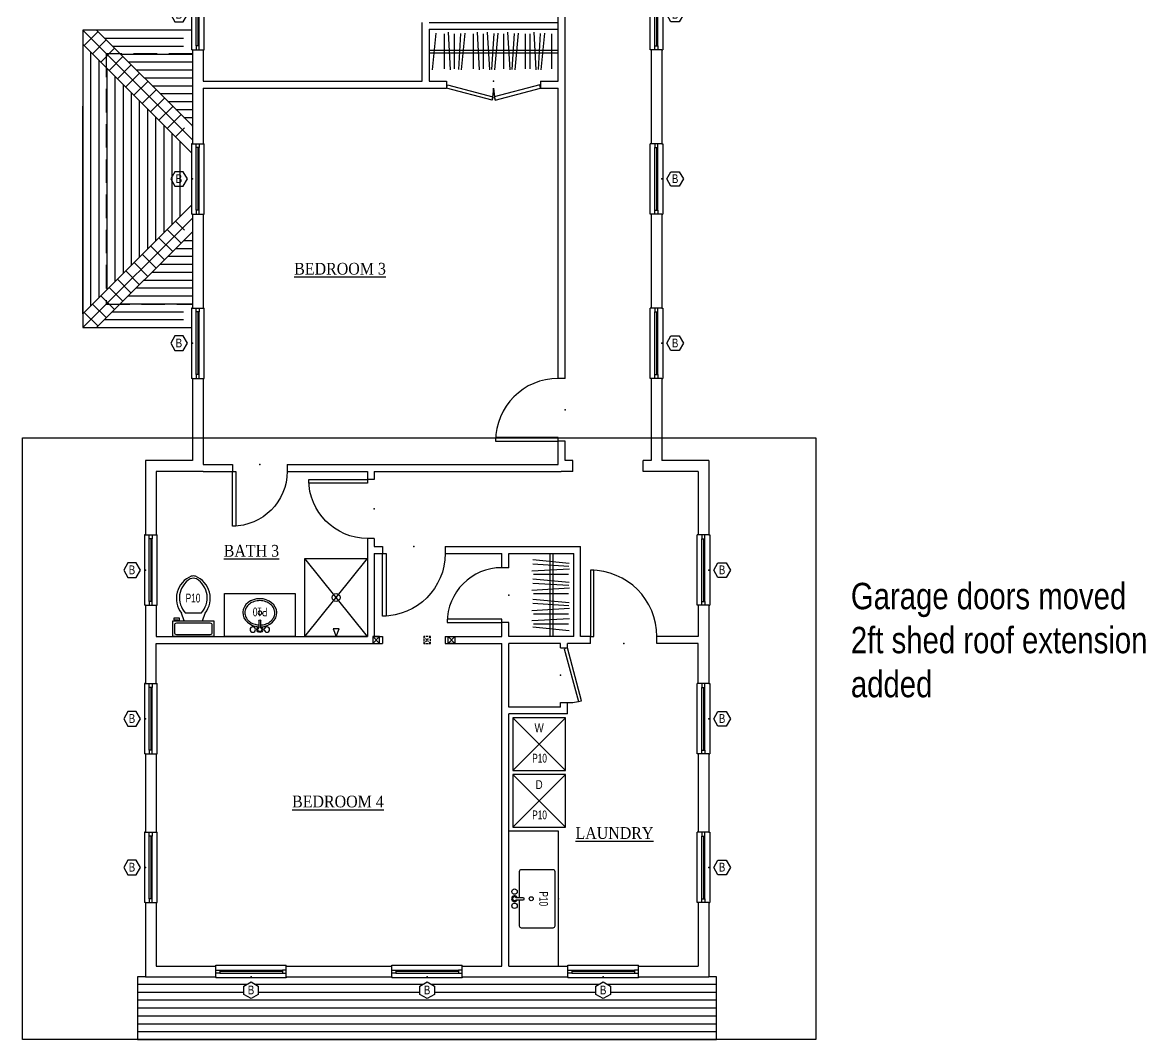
# Model space of a CAD drawing. Header units: inches. Extents: x 1902 to 78711, y -439399 to 11089.
# Drawn here: x 75946 to 76520, y -743 to -223 of the extents above; entities that cross this region are included whole.
import ezdxf
from ezdxf.enums import TextEntityAlignment as Align

# ---------------------------------------------------------------- set-up
doc = ezdxf.new("R2010")
doc.units = ezdxf.units.IN
doc.header["$LTSCALE"] = 48
doc.header["$MEASUREMENT"] = 0
doc.linetypes.add('HIDDEN', pattern=[0.375, 0.25, -0.125])
doc.linetypes.add('HIDDEN2', pattern=[0.1875, 0.125, -0.0625])
for name, color, linetype in [('1WHITE', 7, 'CONTINUOUS'), ('2MAGENTA', 6, 'CONTINUOUS'), ('3BLUE', 5, 'CONTINUOUS'), ('5GREEN', 3, 'CONTINUOUS'), ('6YELLOW', 2, 'CONTINUOUS'), ('8GREY', 8, 'CONTINUOUS'), ('A-CLOSETS', 7, 'CONTINUOUS'), ('A-DIMENSION', 3, 'CONTINUOUS'), ('A-DOOR', 5, 'CONTINUOUS'), ('A-FRAMING', 3, 'CONTINUOUS'), ('A-GLAZ', 7, 'CONTINUOUS'), ('A-GLAZ-ANNO', 3, 'CONTINUOUS'), ('A-PAVERS', 8, 'CONTINUOUS'), ('A-PLUMBING FIXTURES', 3, 'CONTINUOUS'), ('A-PLUMBING NOTES', 6, 'CONTINUOUS'), ('A-ROOM NAME', 3, 'CONTINUOUS'), ('A-TEXT', 6, 'CONTINUOUS'), ('A-WALLS BELOW', 7, 'CONTINUOUS')]:
    doc.layers.add(name, color=color, linetype=linetype)
doc.layers.get('A-DIMENSION').off()
doc.styles.add('QUARTER', font='stylu.ttf', dxfattribs={"width": 0.83, "height": 4.5})
doc.styles.add('QUARTER CONDENSED', font='stylu.ttf', dxfattribs={"width": 0.7, "height": 4.5})
doc.styles.get("Standard").update_dxf_attribs({"font": 'times.ttf', "height": 6})

# ---------------------------------------------------------------- blocks, each defined once
blk = doc.blocks.new('ROOM NAME')
at = {"layer": 'A-ROOM NAME', "ltscale": 0.25, "width": 0.9, "flags": 12}
blk.add_attdef('%%UROOM', text='', height=6, dxfattribs=at).set_placement((0.97, 1.17), align=Align.MIDDLE_CENTER)
at = {"layer": 'A-ROOM NAME', "ltscale": 0.25, "style": 'QUARTER', "width": 0.83, "flags": 8}
for tag, p in [('FLOORING', (0.99, -9.06)), ('HEIGHT', (0.19, -16.7))]:
    blk.add_attdef(tag, text='', height=4.5, dxfattribs=at).set_placement(p, align=Align.MIDDLE_CENTER)
blk = doc.blocks.new('DOOR_4-0cl')
at = {"layer": '5GREEN', "ltscale": 0.25}
for p, q in [((-24, 0), (-24, -3.5)), ((24, 0), (24, -3.5))]:
    blk.add_line(p, q, dxfattribs=at)
at = {"layer": 'A-DOOR'}
for points in [[(-0.82, -9.71), (-24, -3.5), (-23.55, -1.81), (-0.36, -8.02)], [(0.82, -9.71), (24, -3.5), (23.55, -1.81), (0.36, -8.02)]]:
    blk.add_lwpolyline(points, close=True, dxfattribs=at)
at = {"layer": 'A-DOOR', "color": 7}
for centre, start, end in [((-24, -3.5), 345, 0), ((24, -3.5), 180, 195)]:
    blk.add_arc(centre, 24, start, end, dxfattribs=at)
at = {"layer": 'A-DOOR', "color": 8, "ltscale": 0.25}
blk.add_point((0, 0), dxfattribs=at)
blk = doc.blocks.new('DOOR_2-8')
at = {"layer": '5GREEN', "ltscale": 0.25}
for p, q in [((-16, 0), (-16, -3.5)), ((16, 0), (16, -3.5))]:
    blk.add_line(p, q, dxfattribs=at)
at = {"layer": 'A-DOOR'}
blk.add_lwpolyline([(16, -35.5), (16, -3.5), (14.25, -3.5), (14.25, -35.5)], close=True, dxfattribs=at)
at = {"layer": 'A-DOOR', "color": 7}
blk.add_arc((16, -3.5), 32, 180, 270, dxfattribs=at)
at = {"layer": 'A-DOOR', "color": 8, "ltscale": 0.25}
blk.add_point((0, 0), dxfattribs=at)
blk = doc.blocks.new('PLUMBING- KITCHEN SINK 30inch')
at = {"layer": '1WHITE'}
for centre, radius in [((-0.01, -14.02), 1.02), ((-3.63, -22.56), 1.38), ((3.62, -22.56), 1.38)]:
    blk.add_circle(centre, radius, dxfattribs=at)
for radius, start, end in [(1.5, 109.6514, 70.3603), (1, 120.3431, 59.7554)]:
    blk.add_arc((0, -22.56), radius, start, end, dxfattribs=at)
at = {"layer": '1WHITE', "ltscale": 0.25}
blk.add_point((0, 0), dxfattribs=at)
at = {"layer": '2MAGENTA'}
for p, q in [((-0.51, -18.06), (-0.51, -21.69)), ((0.49, -21.69), (0.49, -18.06))]:
    blk.add_line(p, q, dxfattribs=at)
blk.add_lwpolyline([(-0.51, -20), (-14, -20, -0.414214), (-15, -19), (-15, -3, -0.414214), (-14, -2), (14, -2, -0.414214), (15, -3), (15, -19, -0.414214), (14, -20), (0.49, -20)], format="xyb", dxfattribs=at)
blk.add_arc((-0.01, -18.06), 0.5, 0, 180, dxfattribs=at)
at = {"layer": 'A-PLUMBING NOTES', "ltscale": 0.25, "style": 'QUARTER CONDENSED', "width": 0.7, "flags": 8}
blk.add_attdef('P?', text='', height=4.5, dxfattribs=at).set_placement((0.03, -7.68), align=Align.MIDDLE_CENTER)
blk = doc.blocks.new('PLUMBING- W_D 27_27')
at = {"layer": 'A-PLUMBING FIXTURES', "color": 7}
for p, q in [((-13.5, 0), (13.5, -27)), ((-13.5, -27), (13.5, 0))]:
    blk.add_line(p, q, dxfattribs=at)
at = {"layer": 'A-PLUMBING FIXTURES', "color": 6}
blk.add_lwpolyline([(-13.5, -27), (13.5, -27), (13.5, 0), (-13.5, 0)], close=True, dxfattribs=at)
at = {"layer": 'A-PLUMBING NOTES', "ltscale": 0.25, "style": 'QUARTER CONDENSED', "width": 0.7, "flags": 8}
blk.add_attdef('P?', text='', height=4.5, dxfattribs=at).set_placement((0.24, -20.64), align=Align.MIDDLE_CENTER)
at = {"layer": 'A-TEXT', "ltscale": 0.25, "style": 'QUARTER', "width": 0.83, "flags": 8}
blk.add_attdef('W/D', text='', height=4.5, dxfattribs=at).set_placement((0.01, -5.14), align=Align.MIDDLE_CENTER)
blk = doc.blocks.new('PLUMBING- TOILET plan')
at = {"layer": 'A-PLUMBING FIXTURES', "color": 6}
for p, q in [((-4.67, 8), (-6, 12)), ((4.67, 8), (6, 12))]:
    blk.add_line(p, q, dxfattribs=at)
at = {"layer": 'A-PLUMBING FIXTURES', "color": 7}
for p, q in [((4, 12), (-4, 12)), ((-7, 9.5), (-10, 9.5)), ((-10, 9.5), (-10, 8.5)), ((-10, 8.5), (-8, 8.5)), ((-8, 8.5), (-8, 8)), ((-7, 8), (-7, 9.5))]:
    blk.add_line(p, q, dxfattribs=at)
at = {"layer": 'A-PLUMBING FIXTURES', "color": 6}
blk.add_lwpolyline([(10.5, 8), (10.5, 0), (-10.5, 0), (-10.5, 8)], close=True, dxfattribs=at)
at = {"layer": 'A-PLUMBING FIXTURES', "color": 7, "ltscale": 0.25}
blk.add_lwpolyline([(-8.5, 7), (8.5, 7, -0.414214), (9.5, 6), (9.5, 2, -0.414214), (8.5, 1), (-8.5, 1, -0.414214), (-9.5, 2), (-9.5, 6, -0.414214)], format="xyb", close=True, dxfattribs=at)
at = {"layer": 'A-PLUMBING FIXTURES', "color": 6}
for centre, radius, start, end in [((3.52, 19.58), 12.17, 112.02857, 218.53089), ((0, 27), 4, 74.86053, 105.13947), ((-3.52, 19.58), 12.17, 321.46929, 67.97157)]:
    blk.add_arc(centre, radius, start, end, dxfattribs=at)
at = {"layer": 'A-PLUMBING FIXTURES', "color": 7}
for centre, radius, start, end in [((4.2, 19.82), 11.33, 121.05318, 223.63227), ((0, 25.88), 4, 65.73183, 114.26818), ((-4.2, 19.82), 11.33, 316.36791, 58.94699)]:
    blk.add_arc(centre, radius, start, end, dxfattribs=at)
at = {"layer": 'A-PLUMBING NOTES', "ltscale": 0.25, "style": 'QUARTER CONDENSED', "width": 0.7, "flags": 8}
blk.add_attdef('P?', text='', height=4.5, dxfattribs=at).set_placement((-0.15, 19.72), align=Align.MIDDLE_CENTER)
blk = doc.blocks.new('PLUMBING- SINK 36inch')
at = {"layer": 'A-PLUMBING FIXTURES', "color": 6}
for p, q in [((-0.5, 4.49), (-0.5, 8.13)), ((0.5, 8.13), (0.5, 4.49))]:
    blk.add_line(p, q, dxfattribs=at)
blk.add_lwpolyline([(-18, 0), (18, 0), (18, 22), (-18, 22)], close=True, dxfattribs=at)
blk.add_lwpolyline([(-0.5, 5.96, -0.061262), (-2.92, 6.41, -0.089562), (-5.35, 7.7, -0.104678), (-7.07, 9.77, -0.118622), (-7.66, 12.07, -0.118622), (-7.14, 14.39, -0.104678), (-5.48, 16.49, -0.089562), (-3.08, 17.86, -0.081185), (-0.08, 18.39, -0.081185), (2.93, 17.94, -0.089562), (5.36, 16.65, -0.104678), (7.08, 14.59, -0.118622), (7.67, 12.28, -0.118622), (7.15, 9.97, -0.104678), (5.49, 7.86, -0.089562), (3.09, 6.49, -0.077112), (0.5, 5.99, -0.062741)], format="xyb", dxfattribs=at)
at = {"layer": 'A-PLUMBING FIXTURES', "color": 7}
blk.add_circle((0, 12.16), 1.02, dxfattribs=at)
at = {"layer": 'A-PLUMBING FIXTURES', "color": 6}
for centre in [(-3.63, 3.63), (3.62, 3.63)]:
    blk.add_circle(centre, 1.38, dxfattribs=at)
for centre, radius, start, end in [((0, 8.13), 0.5, 360, 180), ((0, 3.63), 1, 120.2446, 59.6569)]:
    blk.add_arc(centre, radius, start, end, dxfattribs=at)
at = {"layer": 'A-PLUMBING FIXTURES', "color": 7}
blk.add_arc((0, 3.63), 1.5, 109.6397, 70.3486, dxfattribs=at)
at = {"layer": 'A-PLUMBING FIXTURES', "color": 7, "extrusion": (0, 0, -1)}
blk.add_ellipse((0, 12.21), major_axis=(-8.67, -0.07), ratio=0.828621, start_param=4.776993, end_param=10.94473, dxfattribs=at)
at = {"layer": 'A-PLUMBING NOTES', "ltscale": 0.25, "style": 'QUARTER CONDENSED', "width": 0.7, "flags": 8}
blk.add_attdef('P?', text='', height=4.5, dxfattribs=at).set_placement((-0.15, 12.72), align=Align.MIDDLE_CENTER)
blk = doc.blocks.new('DOOR_2-6')
at = {"layer": '5GREEN', "ltscale": 0.25}
for p, q in [((-15, 0), (-15, -3.5)), ((15, 0), (15, -3.5))]:
    blk.add_line(p, q, dxfattribs=at)
at = {"layer": 'A-DOOR'}
blk.add_lwpolyline([(15, -33.5), (15, -3.5), (13.25, -3.5), (13.25, -33.5)], close=True, dxfattribs=at)
at = {"layer": 'A-DOOR', "color": 7}
blk.add_arc((15, -3.5), 30, 180, 270, dxfattribs=at)
at = {"layer": 'A-DOOR', "color": 8, "ltscale": 0.25}
blk.add_point((0, 0), dxfattribs=at)
blk = doc.blocks.new('DOOR_2-4')
at = {"layer": '5GREEN', "ltscale": 0.25}
for p, q in [((-14, 0), (-14, -3.5)), ((14, 0), (14, -3.5))]:
    blk.add_line(p, q, dxfattribs=at)
at = {"layer": 'A-DOOR'}
blk.add_lwpolyline([(14, -31.5), (14, -3.5), (12.25, -3.5), (12.25, -31.5)], close=True, dxfattribs=at)
at = {"layer": 'A-DOOR', "color": 7}
blk.add_arc((14, -3.5), 28, 180, 270, dxfattribs=at)
at = {"layer": 'A-DOOR', "color": 8, "ltscale": 0.25}
blk.add_point((0, 0), dxfattribs=at)
blk = doc.blocks.new('DOOR_2-10')
at = {"layer": '5GREEN', "ltscale": 0.25}
for p, q in [((-17, 0), (-17, -3.5)), ((17, 0), (17, -3.5))]:
    blk.add_line(p, q, dxfattribs=at)
at = {"layer": 'A-DOOR'}
blk.add_lwpolyline([(17, -37.5), (17, -3.5), (15.25, -3.5), (15.25, -37.5)], close=True, dxfattribs=at)
at = {"layer": 'A-DOOR', "color": 7}
blk.add_arc((17, -3.5), 34, 180, 270, dxfattribs=at)
at = {"layer": 'A-DOOR', "color": 8, "ltscale": 0.25}
blk.add_point((0, 0), dxfattribs=at)
blk = doc.blocks.new('DOOR_2-4cl')
at = {"layer": '5GREEN', "ltscale": 0.25}
for p, q in [((-14, 0), (-14, -3.5)), ((14, 0), (14, -3.5))]:
    blk.add_line(p, q, dxfattribs=at)
at = {"layer": 'A-DOOR'}
blk.add_lwpolyline([(-13.05, -10.75), (14, -3.5), (13.55, -1.81), (-13.5, -9.06)], close=True, dxfattribs=at)
at = {"layer": 'A-DOOR', "color": 7}
blk.add_arc((14, -3.5), 28, 180, 195, dxfattribs=at)
at = {"layer": 'A-DOOR', "color": 8, "ltscale": 0.25}
blk.add_point((0, 0), dxfattribs=at)
blk = doc.blocks.new('WINDOW 3-0')
at = {"layer": '1WHITE', "ltscale": 0.25}
for p, q in [((-16, -2), (16, -2)), ((-16, -3.5), (16, -3.5))]:
    blk.add_line(p, q, dxfattribs=at)
at = {"layer": '6YELLOW'}
for p, q in [((-18, 0), (-18, -5.5)), ((18, 0), (18, -5.5))]:
    blk.add_line(p, q, dxfattribs=at)
at = {"layer": 'A-GLAZ', "color": 6}
for p, q in [((-18, 0), (-18, 0.5)), ((18, 0.5), (-18, 0.5)), ((18, 0), (18, 0.5)), ((-18, -5.5), (-18, -6)), ((18, -5.5), (18, -6)), ((-18, -6), (18, -6))]:
    blk.add_line(p, q, dxfattribs=at)
at = {"layer": 'A-GLAZ'}
blk.add_line((16, -2.75), (-16, -2.75), dxfattribs=at)
for points in [[(-18, -2), (-18, -3.5), (-16, -3.5), (-16, -2)], [(18, -2), (18, -3.5), (16, -3.5), (16, -2)]]:
    blk.add_lwpolyline(points, close=True, dxfattribs=at)
at = {"layer": 'A-GLAZ', "color": 8}
blk.add_point((0, 0), dxfattribs=at)
at = {"layer": 'A-GLAZ-ANNO', "color": 5}
blk.add_lwpolyline([(0, 2.5), (3.71, 4.64), (3.71, 8.93), (0, 11.07), (-3.71, 8.93), (-3.71, 4.64)], close=True, dxfattribs=at)
at = {"layer": 'A-GLAZ-ANNO', "ltscale": 0.25, "style": 'QUARTER', "width": 0.83, "flags": 8}
blk.add_attdef('A', text='', height=4.5, dxfattribs=at).set_placement((0, 6.78), align=Align.MIDDLE_CENTER)
blk = doc.blocks.new('FRAMING-4x4')
at = {"layer": 'A-FRAMING', "color": 7}
for p, q in [((3.5, 0), (0, 3.5)), ((0, 0), (3.5, 3.5))]:
    blk.add_line(p, q, dxfattribs=at)
at = {"layer": 'A-FRAMING'}
blk.add_lwpolyline([(3.5, 0), (0, 0), (0, 3.5), (3.5, 3.5)], close=True, dxfattribs=at)

msp = doc.modelspace()

# ---------------------------------------------------------------- hatches: boundary and pattern name
at = {"layer": 'A-PAVERS'}
h = msp.add_hatch(dxfattribs=at)
h.set_pattern_fill('_USER', color=256, scale=6, angle=225, style=0, pattern_type=0)
h.set_pattern_definition([(225, (75977.0254, -226.828), (4.24264, -4.24264), [])])
h.paths.add_polyline_path([(75984.1, -226.83), (75977.03, -226.83), (76029.02, -278.83), (76029.02, -271.76)])
h.paths.add_polyline_path([(75977.03, -226.83), (75977.03, -233.9), (76011.15, -268.02), (76012.31, -269.19), (76014.04, -270.92), (76015.29, -272.16), (76016.58, -273.45), (76028.52, -285.4), (76029.02, -278.83)])
h = msp.add_hatch(dxfattribs=at)
h.set_pattern_fill('_USER', color=256, scale=4.05, angle=180, style=0, pattern_type=0)
h.set_pattern_definition([(180, (76005.0183, -226.828), (0, -4.05), [])])
h.paths.add_polyline_path([(75984.1, -226.83), (76033.02, -275.76), (76033.02, -264.4), (76032.77, -236.83), (76029.02, -237.13), (76028.52, -236.83), (76028.52, -226.83)])
h = msp.add_hatch(dxfattribs=at)
h.set_pattern_fill('_USER', color=256, scale=4.15, angle=90, style=0, pattern_type=0)
h.set_pattern_definition([(90, (75977.025, -257.306), (-4.15, 3e-16), [])])
h.paths.add_polyline_path([(75977.03, -233.9), (75977.02, -371.76), (76011.15, -337.64), (76012.54, -336.24), (76014.51, -334.27), (76016.38, -331.87), (76016.58, -332.2), (76020.53, -328.26), (76028.52, -320.26), (76028.52, -315.23), (76028.52, -285.4), (76023.5, -280.37), (76017.78, -274.66), (76012.73, -269.6), (76009.46, -266.33), (76007.15, -264.02), (76005.3, -262.17), (76002.78, -259.65)])
h = msp.add_hatch(dxfattribs=at)
h.set_pattern_fill('_USER', color=256, scale=6, angle=225, style=0, pattern_type=0)
h.set_pattern_definition([(135, (75977.0254, -378.828), (4.24264, 4.24264), [])])
h.paths.add_polyline_path([(75984.1, -378.83), (75977.03, -378.83), (76029.02, -326.83), (76029.02, -333.9)])
h.paths.add_polyline_path([(75977.03, -378.83), (75977.03, -371.76), (76011.15, -337.64), (76012.31, -336.47), (76014.04, -334.74), (76015.29, -333.5), (76016.58, -332.2), (76028.52, -320.26), (76029.02, -326.83)])
h = msp.add_hatch(dxfattribs=at)
h.set_pattern_fill('_USER', color=256, scale=4.05, angle=180, style=0, pattern_type=0)
h.set_pattern_definition([(180, (76005.0183, -378.8282), (0, 4.05), [])])
h.paths.add_polyline_path([(75984.1, -378.83), (76033.02, -329.9), (76033.02, -337.96), (76033.02, -366.83), (76029.02, -368.83), (76028.52, -368.83), (76028.52, -378.83)])
h = msp.add_hatch(dxfattribs=at)
h.set_pattern_fill('_USER', color=256, scale=4.05, angle=180, style=0, pattern_type=0)
h.set_pattern_definition([(180, (76098.646, -742.828), (-5e-16, -4.05), [])])
h.paths.add_polyline_path([(76301.02, -710.83), (76297.02, -710.83), (76261.02, -710.83), (76261.02, -711.33), (76225.02, -711.33), (76225.02, -710.83), (76171.02, -710.83), (76171.02, -711.33), (76135.02, -711.33), (76135.02, -710.83), (76081.02, -710.83), (76081.02, -711.33), (76045.02, -711.33), (76045.02, -710.83), (76009.02, -710.83), (76005.02, -710.83), (76005.02, -742.83), (76301.02, -742.83)])
h.paths.add_polyline_path([(76066.73, -719.75), (76063.02, -721.9), (76059.31, -719.75), (76059.31, -715.47), (76063.02, -713.33), (76066.73, -715.47)], flags=16)
h.paths.add_polyline_path([(76149.31, -719.75), (76149.31, -715.47), (76153.02, -713.33), (76156.73, -715.47), (76156.73, -719.75), (76153.02, -721.9)], flags=16)
h.paths.add_polyline_path([(76239.31, -719.75), (76239.31, -715.47), (76243.02, -713.33), (76246.73, -715.47), (76246.73, -719.75), (76243.02, -721.9)], flags=16)
h.paths.add_polyline_path([(76150.09, -720.91), (76155.96, -720.91), (76155.96, -714.19), (76150.09, -714.19)], flags=24)
h.paths.add_polyline_path([(76060.09, -720.91), (76065.96, -720.91), (76065.96, -714.19), (76060.09, -714.19)], flags=24)
h.paths.add_polyline_path([(76240.09, -720.91), (76245.96, -720.91), (76245.96, -714.19), (76240.09, -714.19)], flags=24)

# ---------------------------------------------------------------- linework, layer by layer
at = {"layer": '1WHITE'}
for p, q in [((75977.02, -226.83), (76033.02, -282.83)), ((75977.02, -378.83), (76033.02, -322.83))]:
    msp.add_line(p, q, dxfattribs=at)
at = {"layer": '3BLUE'}
for p, q in [((75977.03, -226.83), (75977.02, -378.83)), ((76032.52, -226.83), (75977.03, -226.83)), ((75977.02, -378.83), (76032.52, -378.83)), ((76220.27, -636.33), (76194.77, -636.33)), ((76220.27, -685.33), (76220.27, -636.33)), ((76220.27, -705.33), (76220.27, -636.33)), ((76009.02, -710.83), (76005.02, -710.83)), ((76005.02, -710.83), (76005.02, -742.83)), ((76301.02, -710.83), (76297.02, -710.83)), ((76301.02, -742.83), (76301.02, -710.83)), ((76005.02, -742.83), (76301.02, -742.83))]:
    msp.add_line(p, q, dxfattribs=at)
at = {"layer": '5GREEN'}
for p, q in [((76220.02, -252.84), (76220.02, -156.83)), ((76223.52, -404.83), (76223.52, -158.83)), ((76150.52, -252.84), (76150.52, -222.83)), ((76154.02, -222.83), (76220.02, -222.83)), ((76154.02, -226.33), (76154.02, -252.84)), ((76154.02, -226.33), (76220.02, -226.33)), ((76038.52, -252.84), (76150.52, -252.84)), ((76038.52, -256.34), (76163.02, -256.34)), ((76154.02, -252.84), (76163.02, -252.84)), ((76211.02, -252.84), (76220.02, -252.84)), ((76211.02, -252.84), (76220.02, -252.84)), ((76211.02, -256.34), (76220.02, -256.34)), ((76220.02, -404.83), (76220.02, -256.34)), ((76220.02, -448.83), (76220.02, -436.83)), ((76223.52, -446.83), (76223.52, -436.83)), ((76038.52, -448.83), (76053.52, -448.83)), ((76038.52, -452.33), (76053.52, -452.33)), ((76081.52, -448.83), (76220.02, -448.83)), ((76081.52, -452.33), (76122.52, -452.33)), ((76122.52, -452.33), (76122.52, -456.58)), ((76126.02, -452.33), (76221.52, -452.33)), ((76126.02, -452.33), (76126.02, -456.58)), ((76122.52, -486.58), (76122.52, -536.83)), ((76126.02, -486.58), (76126.02, -490.83)), ((76126.02, -490.83), (76130.27, -490.83)), ((76162.27, -490.83), (76231.52, -490.83)), ((76231.52, -536.83), (76231.52, -490.83)), ((76126.02, -494.33), (76126.02, -536.83)), ((76126.02, -494.33), (76130.27, -494.33)), ((76162.27, -494.33), (76191.27, -494.33)), ((76191.27, -501.58), (76191.27, -494.33)), ((76194.77, -494.33), (76228.02, -494.33)), ((76194.77, -501.58), (76194.77, -494.33)), ((76228.02, -536.83), (76228.02, -494.33)), ((76191.27, -536.83), (76191.27, -529.58)), ((76194.77, -536.83), (76194.77, -529.58)), ((76014.52, -536.83), (76122.52, -536.83)), ((76126.02, -536.83), (76130.27, -536.83)), ((76130.27, -536.83), (76130.27, -540.33)), ((76162.27, -536.83), (76191.27, -536.83)), ((76162.27, -536.83), (76162.27, -540.33)), ((76228.02, -536.83), (76194.77, -536.83)), ((76228.02, -536.83), (76199.02, -536.83)), ((76236.52, -536.83), (76231.52, -536.83)), ((76291.52, -536.83), (76270.52, -536.83)), ((76014.52, -540.33), (76130.27, -540.33)), ((76162.27, -540.33), (76191.27, -540.33)), ((76191.27, -705.33), (76191.27, -540.33)), ((76221.27, -540.33), (76194.77, -540.33)), ((76194.77, -572.83), (76194.77, -540.33)), ((76221.27, -542.58), (76221.27, -540.33)), ((76236.52, -540.33), (76224.77, -540.33)), ((76224.77, -542.58), (76224.77, -540.33)), ((76291.52, -540.33), (76270.52, -540.33)), ((76221.27, -572.83), (76194.77, -572.83)), ((76221.27, -572.83), (76221.27, -570.58)), ((76224.77, -576.33), (76224.77, -570.58)), ((76194.77, -705.33), (76194.77, -576.33)), ((76224.77, -576.33), (76194.77, -576.33))]:
    msp.add_line(p, q, dxfattribs=at)
at = {"layer": '6YELLOW'}
for p, q in [((76033.02, -236.83), (76033.02, -284.83)), ((76038.52, -236.83), (76038.52, -252.84)), ((76267.52, -236.83), (76267.52, -284.83)), ((76273.02, -236.83), (76273.02, -284.83)), ((76038.52, -256.34), (76038.52, -284.83)), ((76033.02, -320.83), (76033.02, -368.83)), ((76038.52, -320.83), (76038.52, -368.83)), ((76267.52, -320.83), (76267.52, -368.83)), ((76273.02, -320.83), (76273.02, -368.83)), ((76033.02, -404.83), (76033.02, -446.83)), ((76038.52, -404.83), (76038.52, -448.83)), ((76267.52, -404.83), (76267.52, -446.83)), ((76273.02, -404.83), (76273.02, -446.83)), ((76033.02, -446.83), (76009.02, -446.83)), ((76009.02, -446.83), (76009.02, -484.83)), ((76227.52, -446.83), (76223.52, -446.83)), ((76227.52, -452.33), (76227.52, -446.83)), ((76267.52, -446.83), (76263.52, -446.83)), ((76263.52, -452.33), (76263.52, -446.83)), ((76297.02, -446.83), (76273.02, -446.83)), ((76297.02, -446.83), (76297.02, -484.83)), ((76038.52, -452.33), (76014.52, -452.33)), ((76014.52, -452.33), (76014.52, -484.83)), ((76227.52, -452.33), (76221.52, -452.33)), ((76291.52, -452.33), (76263.52, -452.33)), ((76291.52, -452.33), (76291.52, -484.83)), ((76009.02, -520.83), (76009.02, -560.83)), ((76014.52, -520.83), (76014.52, -536.83)), ((76291.52, -520.83), (76291.52, -536.83)), ((76297.02, -520.83), (76297.02, -560.83)), ((76014.52, -560.83), (76014.52, -540.33)), ((76291.52, -560.83), (76291.52, -540.33)), ((76009.02, -596.83), (76009.02, -636.83)), ((76014.52, -596.83), (76014.52, -636.83)), ((76291.52, -596.83), (76291.52, -636.83)), ((76297.02, -596.83), (76297.02, -636.83)), ((76009.02, -672.83), (76009.02, -710.83)), ((76014.52, -672.83), (76014.52, -705.33)), ((76291.52, -672.83), (76291.52, -705.33)), ((76297.02, -672.83), (76297.02, -710.83)), ((76014.52, -705.33), (76045.02, -705.33)), ((76081.02, -705.33), (76135.02, -705.33)), ((76171.02, -705.33), (76191.27, -705.33)), ((76194.77, -705.33), (76225.02, -705.33)), ((76261.02, -705.33), (76291.52, -705.33)), ((76009.02, -710.83), (76045.02, -710.83)), ((76081.02, -710.83), (76135.02, -710.83)), ((76171.02, -710.83), (76225.02, -710.83)), ((76261.02, -710.83), (76297.02, -710.83))]:
    msp.add_line(p, q, dxfattribs=at)
at = {"layer": 'A-CLOSETS', "color": 7}
for p, q in [((76155.85, -247.01), (76157.61, -228.3)), ((76161.89, -246.54), (76161.89, -228.72)), ((76163.77, -227.86), (76164.86, -247.13)), ((76167.09, -246.54), (76167.09, -228.72)), ((76169.19, -246.83), (76170.32, -228.4)), ((76170.67, -247.01), (76172.44, -228.3)), ((76176.72, -246.54), (76176.72, -228.72)), ((76178.6, -227.86), (76179.69, -247.13)), ((76181.92, -246.54), (76181.92, -228.72)), ((76183.79, -227.86), (76184.88, -247.13)), ((76186.13, -246.83), (76187.27, -228.4)), ((76187.62, -247.01), (76189.38, -228.3)), ((76192.31, -246.54), (76192.31, -228.72)), ((76194.18, -227.86), (76195.27, -247.13)), ((76196.52, -246.83), (76197.65, -228.4)), ((76198.01, -247.01), (76199.77, -228.3)), ((76203.31, -246.54), (76203.31, -228.72)), ((76205.71, -246.54), (76205.71, -228.72)), ((76207.59, -227.86), (76208.68, -247.13)), ((76209.93, -246.83), (76211.06, -228.4)), ((76211.41, -247.01), (76213.18, -228.3)), ((76216.72, -246.54), (76216.72, -228.72)), ((76220.02, -237.08), (76154.02, -237.08)), ((76220.02, -238.58), (76154.02, -238.58)), ((76225.7, -499.41), (76206.99, -497.65)), ((76215.77, -494.33), (76215.77, -536.83)), ((76217.27, -494.33), (76217.27, -536.83)), ((76206.56, -503.24), (76225.83, -502.15)), ((76225.53, -500.9), (76207.09, -499.76)), ((76225.24, -505.11), (76207.41, -505.11)), ((76225.7, -509.23), (76206.99, -507.47)), ((76225.53, -510.72), (76207.09, -509.59)), ((76206.56, -513.06), (76225.83, -511.97)), ((76225.24, -514.94), (76207.41, -514.94)), ((76206.56, -523.45), (76225.83, -522.36)), ((76225.7, -519.62), (76206.99, -517.86)), ((76225.53, -521.11), (76207.09, -519.97)), ((76206.56, -528.64), (76225.83, -527.55)), ((76225.24, -525.32), (76207.41, -525.32)), ((76225.7, -533.84), (76206.99, -532.07)), ((76225.24, -530.52), (76207.41, -530.52))]:
    msp.add_line(p, q, dxfattribs=at)
at = {"layer": 'A-FRAMING', "color": 7, "linetype": 'HIDDEN2', "ltscale": 0.15}
for p, q in [((76151.27, -540.33), (76154.77, -536.83)), ((76154.77, -540.33), (76151.27, -536.83))]:
    msp.add_line(p, q, dxfattribs=at)
msp.add_lwpolyline([(76151.27, -540.33), (76154.77, -540.33), (76154.77, -536.83), (76151.27, -536.83)], close=True, dxfattribs=at)
at = {"layer": 'A-PAVERS'}
for p, q in [((76033.02, -275.76), (75984.1, -226.83)), ((76032.52, -289.4), (75977.03, -233.9)), ((76032.52, -316.26), (75977.03, -371.76)), ((76033.02, -329.9), (75984.1, -378.83))]:
    msp.add_line(p, q, dxfattribs=at)
at = {"layer": 'A-PLUMBING FIXTURES', "color": 7}
for p, q in [((76090.52, -536.83), (76122.52, -496.83)), ((76122.52, -536.83), (76090.52, -496.83))]:
    msp.add_line(p, q, dxfattribs=at)
at = {"layer": 'A-PLUMBING FIXTURES', "color": 6}
for p, q in [((76108.02, -532.83), (76105.02, -532.83)), ((76105.02, -532.83), (76106.52, -536.83)), ((76106.52, -536.83), (76108.02, -532.83))]:
    msp.add_line(p, q, dxfattribs=at)
at = {"layer": 'A-PLUMBING FIXTURES', "color": 7}
msp.add_lwpolyline([(76090.52, -536.83), (76090.52, -496.83), (76122.52, -496.83), (76122.52, -536.83)], close=True, dxfattribs=at)
msp.add_circle((76106.52, -516.83), 2, dxfattribs=at)
at = {"layer": 'A-TEXT', "color": 1}
msp.add_lwpolyline([(75946.17, -435.28), (76351.68, -435.28), (76351.68, -742.83), (75946.17, -742.83)], close=True, dxfattribs=at)
at = {"layer": 'A-WALLS BELOW', "linetype": 'HIDDEN'}
for p, q in [((75989.03, -238.83), (75989.02, -366.83)), ((76033.02, -238.83), (75989.03, -238.83)), ((75989.02, -366.83), (76033.02, -366.83))]:
    msp.add_line(p, q, dxfattribs=at)

# ---------------------------------------------------------------- block references
at = {"layer": '1WHITE'}
ref = msp.add_blockref('WINDOW 3-0', (76033.02, -218.83), dxfattribs=dict(at, rotation=90.00000000000001))
ref.add_attrib('A', 'B', dxfattribs={"layer": 'A-GLAZ-ANNO', "ltscale": 0.25, "height": 4.5, "style": 'QUARTER', "width": 0.83, "flags": 8}).set_placement((76026.15, -218.7), align=Align.MIDDLE_CENTER)
ref = msp.add_blockref('WINDOW 3-0', (76273.02, -218.83), dxfattribs=dict(at, xscale=-1, rotation=270))
ref.add_attrib('A', 'B', dxfattribs={"layer": 'A-GLAZ-ANNO', "ltscale": 0.25, "height": 4.5, "style": 'QUARTER', "width": 0.83, "flags": 8}).set_placement((76279.81, -218.7), align=Align.MIDDLE_CENTER)
ref = msp.add_blockref('WINDOW 3-0', (76033.02, -302.83), dxfattribs=dict(at, rotation=90.00000000000001))
ref.add_attrib('A', 'B', dxfattribs={"layer": 'A-GLAZ-ANNO', "ltscale": 0.25, "height": 4.5, "style": 'QUARTER', "width": 0.83, "flags": 8}).set_placement((76026.15, -302.7), align=Align.MIDDLE_CENTER)
ref = msp.add_blockref('WINDOW 3-0', (76273.02, -302.83), dxfattribs=dict(at, xscale=-1, rotation=270))
ref.add_attrib('A', 'B', dxfattribs={"layer": 'A-GLAZ-ANNO', "ltscale": 0.25, "height": 4.5, "style": 'QUARTER', "width": 0.83, "flags": 8}).set_placement((76279.81, -302.7), align=Align.MIDDLE_CENTER)
ref = msp.add_blockref('WINDOW 3-0', (76033.02, -386.83), dxfattribs=dict(at, rotation=90.00000000000001))
ref.add_attrib('A', 'B', dxfattribs={"layer": 'A-GLAZ-ANNO', "ltscale": 0.25, "height": 4.5, "style": 'QUARTER', "width": 0.83, "flags": 8}).set_placement((76026.15, -386.7), align=Align.MIDDLE_CENTER)
ref = msp.add_blockref('WINDOW 3-0', (76273.02, -386.83), dxfattribs=dict(at, xscale=-1, rotation=270))
ref.add_attrib('A', 'B', dxfattribs={"layer": 'A-GLAZ-ANNO', "ltscale": 0.25, "height": 4.5, "style": 'QUARTER', "width": 0.83, "flags": 8}).set_placement((76279.81, -386.7), align=Align.MIDDLE_CENTER)
at = {"layer": '1WHITE', "xscale": -1}
msp.add_blockref('DOOR_2-4', (76067.52, -448.83), dxfattribs=at)
at = {"layer": '1WHITE'}
ref = msp.add_blockref('WINDOW 3-0', (76009.02, -502.83), dxfattribs=dict(at, rotation=90.00000000000001))
ref.add_attrib('A', 'B', dxfattribs={"layer": 'A-GLAZ-ANNO', "ltscale": 0.25, "height": 4.5, "style": 'QUARTER', "width": 0.83, "flags": 8}).set_placement((76002.15, -502.7), align=Align.MIDDLE_CENTER)
ref = msp.add_blockref('WINDOW 3-0', (76297.02, -502.83), dxfattribs=dict(at, xscale=-1, rotation=270))
ref.add_attrib('A', 'B', dxfattribs={"layer": 'A-GLAZ-ANNO', "ltscale": 0.25, "height": 4.5, "style": 'QUARTER', "width": 0.83, "flags": 8}).set_placement((76303.81, -502.7), align=Align.MIDDLE_CENTER)
for name, p, rotation in [('DOOR_2-10', (76253.52, -540.33), 180), ('DOOR_2-4cl', (76221.27, -556.58), 90)]:
    msp.add_blockref(name, p, dxfattribs=dict(at, rotation=rotation))
ref = msp.add_blockref('WINDOW 3-0', (76009.02, -578.83), dxfattribs=dict(at, rotation=90.00000000000001))
ref.add_attrib('A', 'B', dxfattribs={"layer": 'A-GLAZ-ANNO', "ltscale": 0.25, "height": 4.5, "style": 'QUARTER', "width": 0.83, "flags": 8}).set_placement((76002.15, -578.7), align=Align.MIDDLE_CENTER)
ref = msp.add_blockref('WINDOW 3-0', (76297.02, -578.83), dxfattribs=dict(at, xscale=-1, rotation=270))
ref.add_attrib('A', 'B', dxfattribs={"layer": 'A-GLAZ-ANNO', "ltscale": 0.25, "height": 4.5, "style": 'QUARTER', "width": 0.83, "flags": 8}).set_placement((76303.81, -578.7), align=Align.MIDDLE_CENTER)
ref = msp.add_blockref('WINDOW 3-0', (76009.02, -654.83), dxfattribs=dict(at, rotation=90.00000000000001))
ref.add_attrib('A', 'B', dxfattribs={"layer": 'A-GLAZ-ANNO', "ltscale": 0.25, "height": 4.5, "style": 'QUARTER', "width": 0.83, "flags": 8}).set_placement((76002.15, -654.7), align=Align.MIDDLE_CENTER)
ref = msp.add_blockref('WINDOW 3-0', (76297.02, -654.83), dxfattribs=dict(at, xscale=-1, rotation=270))
ref.add_attrib('A', 'B', dxfattribs={"layer": 'A-GLAZ-ANNO', "ltscale": 0.25, "height": 4.5, "style": 'QUARTER', "width": 0.83, "flags": 8}).set_placement((76303.81, -654.7), align=Align.MIDDLE_CENTER)
at = {"layer": '1WHITE', "rotation": 270}
msp.add_blockref('PLUMBING- KITCHEN SINK 30inch', (76220.27, -670.83), dxfattribs=at).add_auto_attribs({'P?': 'P10'})
at = {"layer": '1WHITE'}
ref = msp.add_blockref('WINDOW 3-0', (76063.02, -710.83), dxfattribs=dict(at, xscale=-1, rotation=180))
ref.add_attrib('A', 'B', dxfattribs={"layer": 'A-GLAZ-ANNO', "ltscale": 0.25, "height": 4.5, "style": 'QUARTER', "width": 0.83, "flags": 8}).set_placement((76063.02, -717.48), align=Align.MIDDLE_CENTER)
ref = msp.add_blockref('WINDOW 3-0', (76153.02, -710.83), dxfattribs=dict(at, xscale=-1, rotation=180))
ref.add_attrib('A', 'B', dxfattribs={"layer": 'A-GLAZ-ANNO', "ltscale": 0.25, "height": 4.5, "style": 'QUARTER', "width": 0.83, "flags": 8}).set_placement((76153.02, -717.48), align=Align.MIDDLE_CENTER)
ref = msp.add_blockref('WINDOW 3-0', (76243.02, -710.83), dxfattribs=dict(at, xscale=-1, rotation=180))
ref.add_attrib('A', 'B', dxfattribs={"layer": 'A-GLAZ-ANNO', "ltscale": 0.25, "height": 4.5, "style": 'QUARTER', "width": 0.83, "flags": 8}).set_placement((76243.02, -717.48), align=Align.MIDDLE_CENTER)
at = {"layer": '6YELLOW'}
msp.add_blockref('PLUMBING- TOILET plan', (76033.52, -536.83), dxfattribs=at).add_auto_attribs({'P?': 'P10'})
ref = msp.add_blockref('PLUMBING- SINK 36inch', (76067.52, -536.83), dxfattribs=dict(at, xscale=-1))
ref.add_attrib('P?', 'P10', dxfattribs={"layer": 'A-PLUMBING NOTES', "ltscale": 0.25, "height": 4.5, "rotation": 180, "style": 'QUARTER CONDENSED', "width": 0.7, "flags": 8}).set_placement((76067.67, -524.21), align=Align.MIDDLE_CENTER)
at = {"layer": '6YELLOW', "rotation": 3.174195537814502e-05}
for p, values in [((76210.28, -578.33), {'W/D': 'W', 'P?': 'P10'}), ((76210.28, -607.33), {'W/D': 'D', 'P?': 'P10'})]:
    msp.add_blockref('PLUMBING- W_D 27_27', p, dxfattribs=at).add_auto_attribs(values)
at = {"layer": '8GREY', "xscale": -1, "rotation": 270}
msp.add_blockref('DOOR_2-6', (76126.02, -471.58), dxfattribs=at)
at = {"layer": '8GREY', "xscale": -1}
msp.add_blockref('DOOR_2-8', (76146.27, -490.83), dxfattribs=at)
at = {"layer": '8GREY', "rotation": 270}
msp.add_blockref('DOOR_2-4', (76194.77, -515.58), dxfattribs=at)
at = {"layer": 'A-DIMENSION', "xscale": -1}
msp.add_blockref('FRAMING-4x4', (76128.77, -540.33), dxfattribs=at)
at = {"layer": 'A-DIMENSION'}
msp.add_blockref('FRAMING-4x4', (76163.77, -540.33), dxfattribs=at)
at = {"layer": 'A-DOOR'}
msp.add_blockref('DOOR_4-0cl', (76187.02, -252.84), dxfattribs=at)
at = {"layer": 'A-DOOR', "rotation": 270}
msp.add_blockref('DOOR_2-8', (76223.52, -420.83), dxfattribs=at)
at = {"layer": 'A-ROOM NAME'}
ref = msp.add_blockref('ROOM NAME', (76107.55, -347.69), dxfattribs=dict(at, xscale=-1, rotation=180))
ref.add_attrib('%%UROOM', '%%uBEDROOM 3', dxfattribs={"ltscale": 0.25, "height": 6, "width": 0.9}).set_placement((76108.52, -348.73), align=Align.MIDDLE_CENTER)
ref = msp.add_blockref('ROOM NAME', (76062.24, -494.11), dxfattribs=at)
ref.add_attrib('%%UROOM', '%%uBATH 3', dxfattribs={"ltscale": 0.25, "height": 6, "width": 0.9}).set_placement((76063.21, -492.93), align=Align.MIDDLE_CENTER)
ref = msp.add_blockref('ROOM NAME', (76106.48, -620.08), dxfattribs=dict(at, xscale=-1, rotation=180))
ref.add_attrib('%%UROOM', '%%uBEDROOM 4', dxfattribs={"ltscale": 0.25, "height": 6, "width": 0.9}).set_placement((76107.45, -621.12), align=Align.MIDDLE_CENTER)
ref = msp.add_blockref('ROOM NAME', (76249.81, -638.42), dxfattribs=dict(at, xscale=-1))
ref.add_attrib('%%UROOM', '%%uLAUNDRY', dxfattribs={"ltscale": 0.25, "height": 6, "width": 0.9}).set_placement((76248.79, -637.24), align=Align.MIDDLE_CENTER)

# ---------------------------------------------------------------- texts
at = {"layer": 'A-TEXT', "color": 1, "insert": (76369.65, -509.33), "char_height": 13.5, "attachment_point": 1, "style": 'QUARTER'}
msp.add_mtext_dynamic_manual_height_columns('Garage doors moved\\P2ft shed roof extension added', width=168.2609, gutter_width=22.5, heights=[0], dxfattribs=at)

doc.saveas('drawing.dxf')
